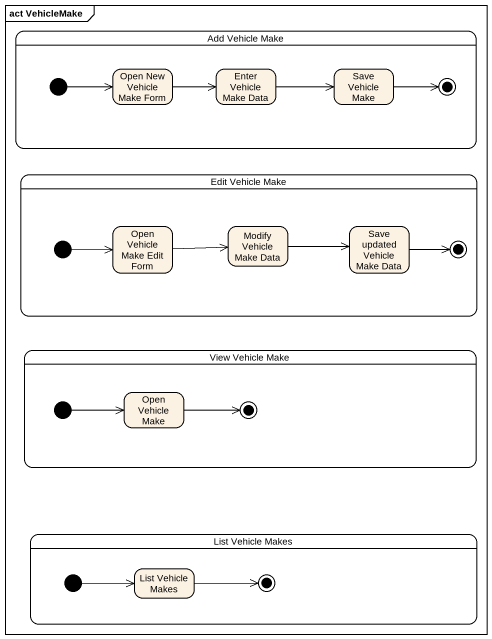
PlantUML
@startuml
mainframe act VehicleMake
hide empty description
state "Add Vehicle Make" as Add_Vehicle_Make {
  state "Open New Vehicle Make Form" as Open_New_Vehicle_Make_Form
  state "Enter Vehicle Make Data" as Enter_Vehicle_Make_Data
  state "Save Vehicle Make" as Save_Vehicle_Make
  [*] -right-> Open_New_Vehicle_Make_Form
  Save_Vehicle_Make -right-> [*]
}
state "Edit Vehicle Make" as Edit_Vehicle_Make {
  state "Open Vehicle Make Edit Form" as Open_Vehicle_Make_Edit_Form
  state "Modify Vehicle Make Data" as Modify_Vehicle_Make_Data
  state "Save updated Vehicle Make Data" as Save_updated_Vehicle_Make
  [*] -right-> Open_Vehicle_Make_Edit_Form
  Save_updated_Vehicle_Make -right-> [*]
}
state "View Vehicle Make" as View_Vehicle_Make {
  state "Open Vehicle Make" as Open_Vehicle_Make
  [*] -right-> Open_Vehicle_Make
  Open_Vehicle_Make -right-> [*]
}
state "List Vehicle Makes" as List_Vehicle_Makes {
  state "List Vehicle Makes" as List_Vehicle_Makes_2
  [*] -right-> List_Vehicle_Makes_2
  List_Vehicle_Makes_2 -right-> [*]
}
Open_New_Vehicle_Make_Form -right-> Enter_Vehicle_Make_Data
Enter_Vehicle_Make_Data -right-> Save_Vehicle_Make
Open_Vehicle_Make_Edit_Form -right-> Modify_Vehicle_Make_Data
Modify_Vehicle_Make_Data -right-> Save_updated_Vehicle_Make
@enduml
